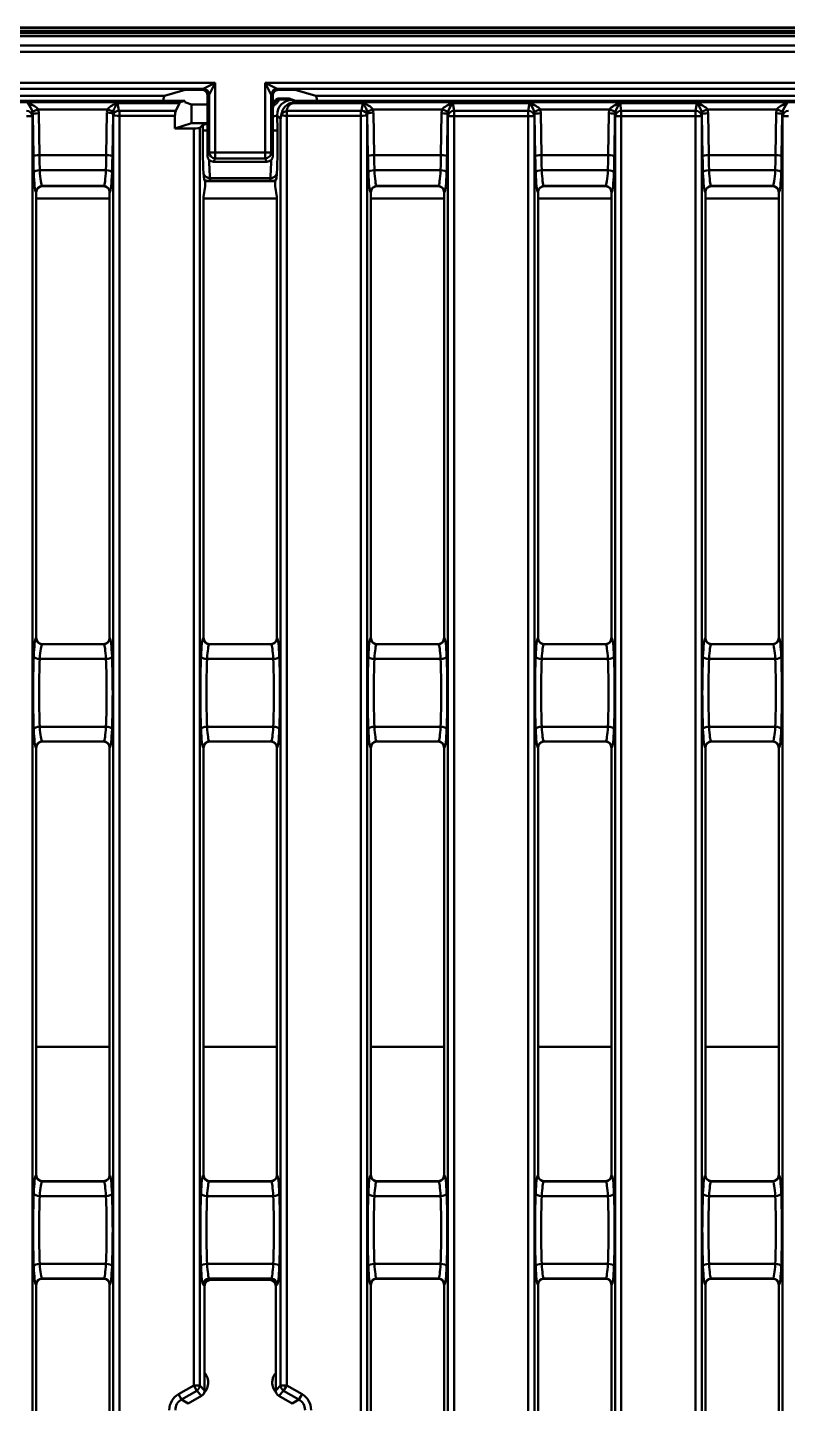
# Model space of a CAD drawing. Header units: millimetres. Extents: x 0 to 1485, y 0 to 1050.
# Drawn here: x 254.8 to 379.2, y 175.4 to 400.8 of the extents above; entities that cross this region are included whole.
import ezdxf

# ---------------------------------------------------------------- set-up
doc = ezdxf.new("R2010")
doc.units = ezdxf.units.MM
doc.header["$LTSCALE"] = 2.5
doc.layers.add('Sichtbare Kanten(DIN)', color=7, linetype='Continuous', lineweight=50)
doc.layers.add('Sichtbare tangentiale Kanten(DIN)', color=7, linetype='Continuous', lineweight=50)

msp = doc.modelspace()

# ---------------------------------------------------------------- linework, layer by layer
at = {"layer": 'Sichtbare Kanten(DIN)'}
for p, q in [((440.614, 400.848), (138.612, 400.848)), ((277.244, 389.637), (280.613, 390.639)), ((280.613, 390.639), (283.261, 390.639)), ((298.613, 390.639), (295.964, 390.639)), ((298.613, 390.639), (301.981, 389.637)), ((280.541, 388.848), (150.78, 388.848)), ((279.054, 387.179), (279.65, 388.463)), ((279.76, 388.594), (280.541, 388.848)), ((280.541, 388.848), (280.541, 388.598)), ((280.541, 388.598), (281.613, 388.248)), ((281.613, 385.198), (281.613, 388.248)), ((281.613, 388.248), (284.263, 388.248)), ((284.263, 389.641), (284.263, 389.642)), ((284.263, 379.848), (284.263, 389.641)), ((294.963, 389.641), (294.963, 389.642)), ((294.963, 379.848), (294.963, 389.641)), ((295.813, 389.198), (297.613, 389.198)), ((297.613, 389.198), (298.685, 388.848)), ((428.445, 388.848), (298.685, 388.848)), ((278.933, 384.323), (278.933, 386.4)), ((278.933, 384.323), (281.613, 385.198)), ((281.997, 384.323), (278.933, 384.323)), ((284.263, 385.198), (281.613, 385.198)), ((283.517, 384.927), (282.993, 384.403)), ((293.974, 378.848), (285.251, 378.848)), ((267.217, 374.848), (257.209, 374.848)), ((283.875, 374.848), (283.613, 373.116)), ((283.875, 375.683), (283.785, 375.773)), ((295.35, 375.683), (283.875, 375.683)), ((283.875, 375.683), (283.875, 374.848)), ((295.441, 375.773), (295.35, 375.683)), ((295.35, 374.848), (295.35, 375.683)), ((295.613, 373.116), (295.35, 374.848)), ((322.017, 374.848), (312.009, 374.848)), ((349.417, 374.848), (339.409, 374.848)), ((376.817, 374.848), (366.809, 374.848)), ((256.213, 373.852), (256.213, 300.845)), ((256.213, 372.848), (268.213, 372.848)), ((268.213, 300.845), (268.213, 373.852)), ((283.613, 373.116), (283.613, 300.845)), ((283.613, 372.848), (295.613, 372.848)), ((295.613, 300.845), (295.613, 373.116)), ((311.013, 373.852), (311.013, 300.845)), ((311.013, 372.848), (323.013, 372.848)), ((323.013, 300.845), (323.013, 373.852)), ((338.413, 373.852), (338.413, 300.845)), ((338.413, 372.848), (350.413, 372.848)), ((350.413, 300.845), (350.413, 373.852)), ((365.813, 373.852), (365.813, 300.845)), ((365.813, 372.848), (377.813, 372.848)), ((377.813, 300.845), (377.813, 373.852)), ((267.217, 299.848), (257.209, 299.848)), ((294.617, 299.848), (284.609, 299.848)), ((322.017, 299.848), (312.009, 299.848)), ((349.417, 299.848), (339.409, 299.848)), ((376.817, 299.848), (366.809, 299.848)), ((256.213, 282.852), (256.213, 212.845)), ((267.217, 283.848), (257.209, 283.848)), ((268.213, 212.845), (268.213, 282.852)), ((283.613, 282.852), (283.613, 212.845)), ((294.617, 283.848), (284.609, 283.848)), ((295.613, 212.845), (295.613, 282.852)), ((311.013, 282.852), (311.013, 212.845)), ((322.017, 283.848), (312.009, 283.848)), ((323.013, 212.845), (323.013, 282.852)), ((338.413, 282.852), (338.413, 212.845)), ((349.417, 283.848), (339.409, 283.848)), ((350.413, 212.845), (350.413, 282.852)), ((365.813, 282.852), (365.813, 212.845)), ((376.817, 283.848), (366.809, 283.848)), ((377.813, 212.845), (377.813, 282.852)), ((268.213, 233.871), (256.213, 233.871)), ((295.613, 233.871), (283.613, 233.871)), ((323.013, 233.871), (311.013, 233.871)), ((350.413, 233.871), (338.413, 233.871)), ((377.813, 233.871), (365.813, 233.871)), ((267.217, 211.848), (257.209, 211.848)), ((294.617, 211.848), (284.609, 211.848)), ((322.017, 211.848), (312.009, 211.848)), ((349.417, 211.848), (339.409, 211.848)), ((376.817, 211.848), (366.809, 211.848)), ((256.213, 194.852), (256.213, 121.845)), ((267.217, 195.848), (257.209, 195.848)), ((268.213, 121.845), (268.213, 194.852)), ((283.788, 194.677), (283.788, 180.456)), ((294.442, 195.673), (284.784, 195.673)), ((295.438, 180.456), (295.438, 194.677)), ((311.013, 194.852), (311.013, 121.845)), ((322.017, 195.848), (312.009, 195.848)), ((323.013, 121.845), (323.013, 194.852)), ((338.413, 194.852), (338.413, 121.845)), ((349.417, 195.848), (339.409, 195.848)), ((350.413, 121.845), (350.413, 194.852)), ((365.813, 194.852), (365.813, 121.845)), ((376.817, 195.848), (366.809, 195.848)), ((377.813, 121.845), (377.813, 194.852)), ((283.788, 180.456), (283.788, 177.546)), ((283.788, 180.456), (283.911, 180.28)), ((295.314, 180.28), (295.438, 180.456)), ((295.438, 177.546), (295.438, 180.456)), ((283.291, 176.683), (281.105, 175.421)), ((298.12, 175.421), (295.935, 176.683))]:
    msp.add_line(p, q, dxfattribs=at)
for centre, major_axis, ratio, start_param, end_param in [((284.389, 389.962), (-1.503, 0.546), 0.2657337, 5.6496807, 5.6520519), ((294.837, 389.962), (-1.503, -0.546), 0.2657337, 3.772726, 3.7750973), ((277.263, 387.64), (0, 2), 0.176327, 0.0523599, 0.9222082), ((279.784, 387.597), (0, 1), 0.2679492, 0.0872665, 0.5235988), ((294.936, 389.185), (0.356, -0.356), 0.9924325, 5.5474941, 6.5640947), ((295.816, 388.696), (0.356, -0.356), 0.9924325, 2.3599926, 3.422502), ((301.963, 387.64), (0, -2), 0.176327, 2.2193844, 3.0892328), ((279.174, 386.4), (0, 0.9), 0.2679492, 0.5235988, 1.5707963), ((281.997, 384.411), (-1, 0), 0.0874887, 1.5707963, 3.0543262), ((284.513, 384.919), (-1, 0), 0.0902183, 4.9649102, 6.1931443), ((285.267, 379.864), (-0.453, -0.913), 0.9811726, 5.1805812, 6.7362425), ((293.959, 379.864), (0.453, -0.913), 0.9811726, 5.8301281, 7.3857894), ((257.217, 373.845), (-0.712, 0.712), 0.9924325, 5.5015852, 7.0647854), ((267.209, 373.845), (0.712, 0.712), 0.9924325, 5.5015852, 7.0647854), ((312.017, 373.845), (-0.712, 0.712), 0.9924325, 5.5015852, 7.0647854), ((322.009, 373.845), (0.712, 0.712), 0.9924325, 5.5015852, 7.0647854), ((339.417, 373.845), (-0.712, 0.712), 0.9924325, 5.5015852, 7.0647854), ((349.409, 373.845), (0.712, 0.712), 0.9924325, 5.5015852, 7.0647854), ((366.817, 373.845), (-0.712, 0.712), 0.9924325, 5.5015852, 7.0647854), ((376.809, 373.845), (0.712, 0.712), 0.9924325, 5.5015852, 7.0647854), ((257.217, 300.852), (-0.712, -0.712), 0.9924325, 5.5015852, 7.0647854), ((267.209, 300.852), (0.712, -0.712), 0.9924325, 5.5015852, 7.0647854), ((284.617, 300.852), (-0.712, -0.712), 0.9924325, 5.5015852, 7.0647854), ((294.609, 300.852), (0.712, -0.712), 0.9924325, 5.5015852, 7.0647854), ((312.017, 300.852), (-0.712, -0.712), 0.9924325, 5.5015852, 7.0647854), ((322.009, 300.852), (0.712, -0.712), 0.9924325, 5.5015852, 7.0647854), ((339.417, 300.852), (-0.712, -0.712), 0.9924325, 5.5015852, 7.0647854), ((349.409, 300.852), (0.712, -0.712), 0.9924325, 5.5015852, 7.0647854), ((366.817, 300.852), (-0.712, -0.712), 0.9924325, 5.5015852, 7.0647854), ((376.809, 300.852), (0.712, -0.712), 0.9924325, 5.5015852, 7.0647854), ((257.217, 282.845), (-0.712, 0.712), 0.9924325, 5.5015852, 7.0647854), ((267.209, 282.845), (0.712, 0.712), 0.9924325, 5.5015852, 7.0647854), ((284.617, 282.845), (-0.712, 0.712), 0.9924325, 5.5015852, 7.0647854), ((294.609, 282.845), (0.712, 0.712), 0.9924325, 5.5015852, 7.0647854), ((312.017, 282.845), (-0.712, 0.712), 0.9924325, 5.5015852, 7.0647854), ((322.009, 282.845), (0.712, 0.712), 0.9924325, 5.5015852, 7.0647854), ((339.417, 282.845), (-0.712, 0.712), 0.9924325, 5.5015852, 7.0647854), ((349.409, 282.845), (0.712, 0.712), 0.9924325, 5.5015852, 7.0647854), ((366.817, 282.845), (-0.712, 0.712), 0.9924325, 5.5015852, 7.0647854), ((376.809, 282.845), (0.712, 0.712), 0.9924325, 5.5015852, 7.0647854), ((257.217, 212.852), (-0.712, -0.712), 0.9924325, 5.5015852, 7.0647854), ((267.209, 212.852), (0.712, -0.712), 0.9924325, 5.5015852, 7.0647854), ((284.617, 212.852), (-0.712, -0.712), 0.9924325, 5.5015852, 7.0647854), ((294.609, 212.852), (0.712, -0.712), 0.9924325, 5.5015852, 7.0647854), ((312.017, 212.852), (-0.712, -0.712), 0.9924325, 5.5015852, 7.0647854), ((322.009, 212.852), (0.712, -0.712), 0.9924325, 5.5015852, 7.0647854), ((339.417, 212.852), (-0.712, -0.712), 0.9924325, 5.5015852, 7.0647854), ((349.409, 212.852), (0.712, -0.712), 0.9924325, 5.5015852, 7.0647854), ((366.817, 212.852), (-0.712, -0.712), 0.9924325, 5.5015852, 7.0647854), ((376.809, 212.852), (0.712, -0.712), 0.9924325, 5.5015852, 7.0647854), ((257.217, 194.845), (-0.712, 0.712), 0.9924325, 5.5015852, 7.0647854), ((267.209, 194.845), (0.712, 0.712), 0.9924325, 5.5015852, 7.0647854), ((284.792, 194.67), (-0.712, 0.712), 0.9924325, 5.5015852, 7.0647854), ((294.434, 194.67), (0.712, 0.712), 0.9924325, 5.5015852, 7.0647854), ((312.017, 194.845), (-0.712, 0.712), 0.9924325, 5.5015852, 7.0647854), ((322.009, 194.845), (0.712, 0.712), 0.9924325, 5.5015852, 7.0647854), ((339.417, 194.845), (-0.712, 0.712), 0.9924325, 5.5015852, 7.0647854), ((349.409, 194.845), (0.712, 0.712), 0.9924325, 5.5015852, 7.0647854), ((366.817, 194.845), (-0.712, 0.712), 0.9924325, 5.5015852, 7.0647854), ((376.809, 194.845), (0.712, 0.712), 0.9924325, 5.5015852, 7.0647854), ((282.784, 177.554), (0.698, -0.728), 0.9921025, 6.0443529, 6.6954629), ((282.784, 177.554), (0.698, -0.728), 0.9921025, 0.4122776, 0.8025747), ((296.442, 177.554), (-0.698, -0.728), 0.9921025, 5.4806106, 5.8709077), ((296.442, 177.554), (-0.698, -0.728), 0.9921025, 5.8709077, 6.5220177)]:
    msp.add_ellipse(centre, major_axis=major_axis, ratio=ratio, start_param=start_param, end_param=end_param, dxfattribs=at)
for points, knots in [([(283.264, 390.639), (283.393, 390.639), (283.522, 390.613), (283.763, 390.515), (283.873, 390.442), (284.059, 390.259), (284.132, 390.151), (284.209, 389.97), (284.229, 389.906), (284.256, 389.775), (284.263, 389.709), (284.263, 389.642)], [0, 0, 0, 0, 0.0389536, 0.0389536, 0.07795759, 0.07795759, 0.1167962, 0.1167962, 0.13677317, 0.13677317, 0.15675968, 0.15675968, 0.15675968, 0.15675968]), ([(294.963, 389.642), (294.963, 389.772), (294.988, 389.9), (295.087, 390.14), (295.159, 390.249), (295.342, 390.434), (295.45, 390.508), (295.632, 390.585), (295.696, 390.605), (295.828, 390.632), (295.895, 390.639), (295.962, 390.639)], [0, 0, 0, 0, 0.03895536, 0.03895536, 0.07785063, 0.07785063, 0.11682759, 0.11682759, 0.13699381, 0.13699381, 0.15717318, 0.15717318, 0.15717318, 0.15717318]), ([(295.938, 389.073), (295.884, 389.074), (295.831, 389.067), (295.725, 389.038), (295.673, 389.015), (295.563, 388.948), (295.512, 388.899), (295.473, 388.846), (295.472, 388.846), (295.472, 388.845)], [0, 0, 0, 0, 0.016560171, 0.016560171, 0.036095802, 0.036095802, 0.064321414, 0.064321414, 0.064608697, 0.064608697, 0.064608697, 0.064608697]), ([(298.121, 389.006), (298.119, 389.006), (298.116, 389.006), (297.755, 389.026), (297.362, 389.045), (296.55, 389.069), (296.242, 389.072), (296.009, 389.072)], [-0.00087833, -0.00087833, -0.00087833, -0.00087833, 0, 0, 0.12720048, 0.12720048, 0.243023, 0.243023, 0.243023, 0.243023]), ([(296.333, 386.465), (296.336, 386.478), (296.34, 386.49), (296.379, 386.601), (296.435, 386.694), (296.582, 386.864), (296.672, 386.937), (296.841, 387.038), (296.913, 387.072), (297.024, 387.115), (297.061, 387.128), (297.144, 387.155), (297.182, 387.167), (297.213, 387.178), (297.214, 387.179), (297.216, 387.18)], [0, 0, 0, 0, 0.00426474, 0.00426474, 0.0390138, 0.0390138, 0.07415604, 0.07415604, 0.09812422, 0.09812422, 0.11045512, 0.11045512, 0.12575123, 0.12575123, 0.12654729, 0.12654729, 0.12654729, 0.12654729]), ([(283.785, 375.773), (283.769, 375.789), (283.754, 375.835), (283.691, 376.113), (283.645, 376.545), (283.606, 376.944), (283.605, 376.947), (283.605, 376.949)], [0, 0, 0, 0, 0.05413547, 0.05413547, 0.2310224, 0.2310224, 0.23215148, 0.23215148, 0.23215148, 0.23215148]), ([(295.62, 376.949), (295.62, 376.947), (295.62, 376.944), (295.585, 376.591), (295.545, 376.212), (295.483, 375.875), (295.462, 375.795), (295.441, 375.773)], [-0.00115649, -0.00115649, -0.00115649, -0.00115649, 0, 0, 0.16006122, 0.16006122, 0.23508353, 0.23508353, 0.23508353, 0.23508353]), ([(283.911, 180.28), (284.101, 180.009), (284.235, 179.704), (284.376, 179.059), (284.382, 178.726), (284.266, 178.083), (284.147, 177.78), (283.918, 177.419), (283.855, 177.333), (283.788, 177.251)], [0, 0, 0, 0, 0.09896527, 0.09896527, 0.19816202, 0.19816202, 0.29484872, 0.29484872, 0.32666867, 0.32666867, 0.32666867, 0.32666867]), ([(295.438, 177.251), (295.416, 177.277), (295.396, 177.303), (295.174, 177.593), (295.028, 177.893), (294.862, 178.524), (294.841, 178.849), (294.91, 179.375), (294.962, 179.577), (295.111, 179.95), (295.203, 180.121), (295.314, 180.28)], [0.08890991, 0.08890991, 0.08890991, 0.08890991, 0.09896527, 0.09896527, 0.19816202, 0.19816202, 0.29484872, 0.29484872, 0.35732495, 0.35732495, 0.41537344, 0.41537344, 0.41537344, 0.41537344])]:
    msp.add_open_spline(points, degree=3, knots=knots, dxfattribs=at)
for points in [[(296.009, 389.072), (295.985, 389.072), (295.962, 389.073), (295.938, 389.073)], [(296.233, 385.913), (296.242, 386.077), (296.272, 386.256), (296.323, 386.433)], [(296.333, 386.465), (296.33, 386.454), (296.326, 386.444), (296.323, 386.433)], [(283.712, 177.165), (283.738, 177.193), (283.763, 177.222), (283.788, 177.251)], [(295.438, 177.251), (295.462, 177.222), (295.487, 177.193), (295.513, 177.165)]]:
    msp.add_open_spline(points, degree=3, dxfattribs=at)
at = {"layer": 'Sichtbare tangentiale Kanten(DIN)'}
for p, q in [((440.529, 400.763), (138.697, 400.763)), ((138.697, 400.264), (440.529, 400.264)), ((440.21, 399.944), (139.016, 399.944)), ((139.016, 399.444), (440.21, 399.444)), ((438.647, 397.882), (140.578, 397.882)), ((140.578, 396.883), (438.647, 396.883)), ((147.661, 391.797), (285.529, 391.797)), ((147.661, 390.799), (283.531, 390.799)), ((283.531, 390.799), (283.264, 390.639)), ((283.537, 390.801), (285.529, 391.797)), ((285.529, 391.797), (284.533, 389.805)), ((285.529, 380.393), (285.529, 391.797)), ((293.696, 391.797), (431.564, 391.797)), ((293.696, 391.797), (295.689, 390.801)), ((294.693, 389.805), (293.696, 391.797)), ((293.696, 391.797), (293.696, 380.393)), ((295.695, 390.799), (431.564, 390.799)), ((295.962, 390.639), (295.695, 390.799)), ((277.244, 389.637), (148.822, 389.637)), ((279.76, 388.594), (151.035, 388.594)), ((279.65, 388.463), (269.543, 388.463)), ((269.729, 387.232), (269.543, 388.463)), ((284.263, 389.642), (284.527, 389.8)), ((284.533, 389.805), (284.533, 380.393)), ((294.693, 380.393), (294.693, 389.805)), ((294.699, 389.8), (294.963, 389.642)), ((294.963, 388.66), (295.04, 388.582)), ((295.04, 388.582), (294.963, 388.582)), ((294.963, 388.171), (295.04, 388.171)), ((295.04, 388.582), (295.04, 388.171)), ((295.376, 388.941), (295.472, 388.845)), ((295.938, 389.073), (295.813, 389.198)), ((298.533, 388.594), (298.121, 389.006)), ((309.683, 388.463), (298.363, 388.463)), ((428.191, 388.594), (298.533, 388.594)), ((430.403, 389.637), (301.981, 389.637)), ((309.683, 388.463), (309.496, 387.232)), ((336.987, 388.463), (324.439, 388.463)), ((324.629, 387.208), (324.439, 388.463)), ((336.987, 388.463), (336.797, 387.208)), ((364.387, 388.463), (351.839, 388.463)), ((352.029, 387.208), (351.839, 388.463)), ((364.387, 388.463), (364.197, 387.208)), ((255.593, 386.342), (254.597, 386.342)), ((255.593, 386.342), (255.636, 386.624)), ((255.593, 109.355), (255.593, 386.342)), ((255.636, 386.624), (255.741, 379.785)), ((267.872, 387.424), (256.529, 387.424)), ((256.737, 379.959), (256.632, 386.798)), ((267.795, 386.898), (267.688, 379.959)), ((268.685, 379.785), (268.792, 386.725)), ((268.792, 386.725), (268.833, 386.452)), ((268.833, 386.452), (268.833, 109.355)), ((279.054, 387.179), (269.829, 387.179)), ((269.829, 386.4), (269.829, 387.179)), ((269.829, 109.355), (269.829, 386.4)), ((269.829, 386.4), (278.933, 386.4)), ((295.722, 384.093), (295.685, 386.46)), ((295.685, 386.46), (296.233, 385.913)), ((296.233, 385.913), (296.233, 178.375)), ((297.229, 386.4), (297.229, 387.179)), ((309.397, 387.179), (297.229, 387.179)), ((297.229, 178.375), (297.229, 386.4)), ((297.229, 386.4), (309.397, 386.4)), ((309.397, 386.4), (309.397, 387.179)), ((309.397, 386.4), (309.397, 109.355)), ((310.393, 386.452), (310.434, 386.725)), ((310.393, 109.355), (310.393, 386.452)), ((310.434, 386.725), (310.541, 379.785)), ((322.696, 387.424), (311.354, 387.424)), ((311.537, 379.959), (311.43, 386.898)), ((322.594, 386.798), (322.488, 379.959)), ((323.485, 379.785), (323.59, 386.624)), ((323.59, 386.624), (323.633, 386.342)), ((323.633, 386.342), (323.633, 109.355)), ((324.629, 386.342), (323.633, 386.342)), ((336.797, 387.208), (324.629, 387.208)), ((324.629, 386.342), (324.629, 387.208)), ((324.629, 109.355), (324.629, 386.342)), ((324.629, 386.342), (336.797, 386.342)), ((336.797, 387.208), (336.797, 386.342)), ((336.797, 386.342), (336.797, 109.355)), ((337.793, 386.342), (336.797, 386.342)), ((337.793, 386.342), (337.836, 386.624)), ((337.793, 109.355), (337.793, 386.342)), ((337.836, 386.624), (337.941, 379.785)), ((350.096, 387.424), (338.729, 387.424)), ((338.937, 379.959), (338.832, 386.798)), ((349.994, 386.798), (349.888, 379.959)), ((350.885, 379.785), (350.99, 386.624)), ((350.99, 386.624), (351.033, 386.342)), ((351.033, 386.342), (351.033, 109.355)), ((352.029, 386.342), (351.033, 386.342)), ((364.197, 387.208), (352.029, 387.208)), ((352.029, 386.342), (352.029, 387.208)), ((352.029, 109.355), (352.029, 386.342)), ((352.029, 386.342), (364.197, 386.342)), ((364.197, 387.208), (364.197, 386.342)), ((364.197, 386.342), (364.197, 109.355)), ((365.193, 386.342), (364.197, 386.342)), ((365.193, 386.342), (365.236, 386.624)), ((365.193, 109.355), (365.193, 386.342)), ((365.236, 386.624), (365.341, 379.785)), ((377.496, 387.424), (366.129, 387.424)), ((366.337, 379.959), (366.232, 386.798)), ((377.394, 386.798), (377.288, 379.959)), ((378.285, 379.785), (378.39, 386.624)), ((378.39, 386.624), (378.433, 386.342)), ((378.433, 386.342), (378.433, 109.355)), ((379.429, 386.342), (378.433, 386.342)), ((281.997, 384.323), (281.997, 178.375)), ((282.993, 178.375), (282.993, 384.403)), ((283.517, 384.927), (283.504, 384.093)), ((267.688, 379.959), (256.737, 379.959)), ((284.533, 380.393), (284.263, 379.848)), ((285.529, 380.393), (284.533, 380.393)), ((285.251, 378.848), (285.529, 379.408)), ((293.696, 380.393), (285.529, 380.393)), ((285.529, 380.393), (285.529, 379.408)), ((285.529, 379.408), (293.696, 379.408)), ((294.693, 380.393), (293.696, 380.393)), ((293.696, 379.408), (293.696, 380.393)), ((293.696, 379.408), (293.974, 378.848)), ((294.963, 379.848), (294.693, 380.393)), ((322.488, 379.959), (311.537, 379.959)), ((349.888, 379.959), (338.937, 379.959)), ((377.288, 379.959), (366.337, 379.959)), ((267.624, 377.461), (256.801, 377.461)), ((322.424, 377.461), (311.601, 377.461)), ((349.824, 377.461), (339.001, 377.461)), ((377.224, 377.461), (366.401, 377.461)), ((257.173, 374.885), (267.253, 374.885)), ((257.209, 374.848), (257.173, 374.885)), ((267.253, 374.885), (267.217, 374.848)), ((284.681, 376.141), (284.681, 375.749)), ((294.545, 376.141), (284.681, 376.141)), ((284.681, 375.749), (294.545, 375.749)), ((294.545, 376.141), (294.545, 375.749)), ((311.973, 374.885), (322.053, 374.885)), ((312.009, 374.848), (311.973, 374.885)), ((322.053, 374.885), (322.017, 374.848)), ((339.373, 374.885), (349.453, 374.885)), ((339.409, 374.848), (339.373, 374.885)), ((349.453, 374.885), (349.417, 374.848)), ((366.773, 374.885), (376.853, 374.885)), ((366.809, 374.848), (366.773, 374.885)), ((376.853, 374.885), (376.817, 374.848)), ((256.176, 373.889), (256.213, 373.852)), ((268.213, 373.852), (268.249, 373.889)), ((310.976, 373.889), (311.013, 373.852)), ((323.013, 373.852), (323.049, 373.889)), ((338.376, 373.889), (338.413, 373.852)), ((350.413, 373.852), (350.449, 373.889)), ((365.776, 373.889), (365.813, 373.852)), ((377.813, 373.852), (377.849, 373.889)), ((256.213, 300.845), (256.167, 300.798)), ((257.163, 299.802), (257.209, 299.848)), ((267.217, 299.848), (267.263, 299.802)), ((268.259, 300.798), (268.213, 300.845)), ((283.613, 300.845), (283.567, 300.798)), ((284.563, 299.802), (284.609, 299.848)), ((294.617, 299.848), (294.663, 299.802)), ((295.659, 300.798), (295.613, 300.845)), ((311.013, 300.845), (310.967, 300.798)), ((311.963, 299.802), (312.009, 299.848)), ((322.017, 299.848), (322.063, 299.802)), ((323.059, 300.798), (323.013, 300.845)), ((338.413, 300.845), (338.367, 300.798)), ((339.363, 299.802), (339.409, 299.848)), ((349.417, 299.848), (349.463, 299.802)), ((350.459, 300.798), (350.413, 300.845)), ((365.813, 300.845), (365.767, 300.798)), ((366.763, 299.802), (366.809, 299.848)), ((376.817, 299.848), (376.863, 299.802)), ((377.859, 300.798), (377.813, 300.845)), ((267.263, 299.802), (257.163, 299.802)), ((294.663, 299.802), (284.563, 299.802)), ((322.063, 299.802), (311.963, 299.802)), ((349.463, 299.802), (339.363, 299.802)), ((376.863, 299.802), (366.763, 299.802)), ((256.799, 297.405), (267.626, 297.405)), ((284.199, 297.405), (295.026, 297.405)), ((311.599, 297.405), (322.426, 297.405)), ((338.999, 297.405), (349.826, 297.405)), ((366.399, 297.405), (377.226, 297.405)), ((267.626, 286.292), (256.799, 286.292)), ((295.026, 286.292), (284.199, 286.292)), ((322.426, 286.292), (311.599, 286.292)), ((349.826, 286.292), (338.999, 286.292)), ((377.226, 286.292), (366.399, 286.292)), ((256.167, 282.898), (256.213, 282.852)), ((257.163, 283.894), (267.263, 283.894)), ((257.209, 283.848), (257.163, 283.894)), ((267.263, 283.894), (267.217, 283.848)), ((268.213, 282.852), (268.259, 282.898)), ((283.567, 282.898), (283.613, 282.852)), ((284.563, 283.894), (294.663, 283.894)), ((284.609, 283.848), (284.563, 283.894)), ((294.663, 283.894), (294.617, 283.848)), ((295.613, 282.852), (295.659, 282.898)), ((310.967, 282.898), (311.013, 282.852)), ((311.963, 283.894), (322.063, 283.894)), ((312.009, 283.848), (311.963, 283.894)), ((322.063, 283.894), (322.017, 283.848)), ((323.013, 282.852), (323.059, 282.898)), ((338.367, 282.898), (338.413, 282.852)), ((339.363, 283.894), (349.463, 283.894)), ((339.409, 283.848), (339.363, 283.894)), ((349.463, 283.894), (349.417, 283.848)), ((350.413, 282.852), (350.459, 282.898)), ((365.767, 282.898), (365.813, 282.852)), ((366.763, 283.894), (376.863, 283.894)), ((366.809, 283.848), (366.763, 283.894)), ((376.863, 283.894), (376.817, 283.848)), ((377.813, 282.852), (377.859, 282.898)), ((256.213, 212.845), (256.167, 212.798)), ((268.259, 212.798), (268.213, 212.845)), ((283.613, 212.845), (283.567, 212.798)), ((295.659, 212.798), (295.613, 212.845)), ((311.013, 212.845), (310.967, 212.798)), ((323.059, 212.798), (323.013, 212.845)), ((338.413, 212.845), (338.367, 212.798)), ((350.459, 212.798), (350.413, 212.845)), ((365.813, 212.845), (365.767, 212.798)), ((377.859, 212.798), (377.813, 212.845)), ((257.163, 211.802), (257.209, 211.848)), ((267.263, 211.802), (257.163, 211.802)), ((267.217, 211.848), (267.263, 211.802)), ((284.563, 211.802), (284.609, 211.848)), ((294.663, 211.802), (284.563, 211.802)), ((294.617, 211.848), (294.663, 211.802)), ((311.963, 211.802), (312.009, 211.848)), ((322.063, 211.802), (311.963, 211.802)), ((322.017, 211.848), (322.063, 211.802)), ((339.363, 211.802), (339.409, 211.848)), ((349.463, 211.802), (339.363, 211.802)), ((349.417, 211.848), (349.463, 211.802)), ((366.763, 211.802), (366.809, 211.848)), ((376.863, 211.802), (366.763, 211.802)), ((376.817, 211.848), (376.863, 211.802)), ((256.799, 209.405), (267.626, 209.405)), ((284.199, 209.405), (295.026, 209.405)), ((311.599, 209.405), (322.426, 209.405)), ((338.999, 209.405), (349.826, 209.405)), ((366.399, 209.405), (377.226, 209.405)), ((267.626, 198.292), (256.799, 198.292)), ((295.026, 198.292), (284.199, 198.292)), ((322.426, 198.292), (311.599, 198.292)), ((349.826, 198.292), (338.999, 198.292)), ((377.226, 198.292), (366.399, 198.292)), ((256.167, 194.898), (256.213, 194.852)), ((257.163, 195.894), (267.263, 195.894)), ((257.209, 195.848), (257.163, 195.894)), ((267.263, 195.894), (267.217, 195.848)), ((268.213, 194.852), (268.259, 194.898)), ((283.567, 194.898), (283.788, 194.677)), ((284.563, 195.894), (294.663, 195.894)), ((284.784, 195.673), (284.563, 195.894)), ((294.663, 195.894), (294.442, 195.673)), ((295.438, 194.677), (295.659, 194.898)), ((310.967, 194.898), (311.013, 194.852)), ((311.963, 195.894), (322.063, 195.894)), ((312.009, 195.848), (311.963, 195.894)), ((322.063, 195.894), (322.017, 195.848)), ((323.013, 194.852), (323.059, 194.898)), ((338.367, 194.898), (338.413, 194.852)), ((339.363, 195.894), (349.463, 195.894)), ((339.409, 195.848), (339.363, 195.894)), ((349.463, 195.894), (349.417, 195.848)), ((350.413, 194.852), (350.459, 194.898)), ((365.767, 194.898), (365.813, 194.852)), ((366.763, 195.894), (376.863, 195.894)), ((366.809, 195.848), (366.763, 195.894)), ((376.863, 195.894), (376.817, 195.848)), ((377.813, 194.852), (377.859, 194.898)), ((281.997, 178.375), (279.489, 176.928)), ((281.997, 178.375), (282.993, 178.375)), ((281.997, 178.375), (282.493, 177.516)), ((283.788, 177.546), (282.993, 178.375)), ((296.233, 178.375), (295.438, 177.546)), ((296.233, 178.375), (297.229, 178.375)), ((296.733, 177.516), (297.229, 178.375)), ((299.737, 176.928), (297.229, 178.375)), ((279.489, 176.928), (279.985, 176.068)), ((279.985, 176.068), (282.493, 177.516)), ((279.985, 176.068), (281.105, 175.421)), ((282.493, 177.516), (283.291, 176.683)), ((295.935, 176.683), (296.733, 177.516)), ((296.733, 177.516), (299.24, 176.068)), ((298.12, 175.421), (299.24, 176.068)), ((299.737, 176.928), (299.24, 176.068))]:
    msp.add_line(p, q, dxfattribs=at)
for centre, major_axis, ratio, start_param, end_param in [((283.521, 391.797), (0, -1), 0.1749773, 0.0523599, 0.0872665), ((283.531, 389.8), (-0.514, 0.858), 0.9948398, 4.1749656, 5.7412005), ((283.537, 389.805), (-0.707, 0.707), 0.9924325, 3.9307889, 5.493989), ((295.689, 389.805), (-0.707, -0.707), 0.9924325, 3.9307889, 5.493989), ((295.695, 389.8), (-0.514, -0.858), 0.9948398, 3.6835774, 5.2498124), ((295.704, 391.797), (0, 1), 0.1749773, 3.0543262, 3.0892328), ((254.787, 387.597), (1.835, -0.619), 0.4281472, 0.4923881, 1.7141186), ((254.787, 387.597), (0.737, -1.269), 0.3444634, 0.8844777, 2.1062081), ((284.518, 391.797), (0, 2), 0.0874887, 3.1939525, 3.2288591), ((294.708, 391.797), (0, -2), 0.0874887, 6.1959188, 6.2308254), ((298.203, 386.26), (-1.704, 3.16), 0.9725371, 0.5182771, 0.6671058), ((295.017, 389.104), (0.268, -0.456), 0.9407063, 5.7705456, 5.9309611), ((295.017, 389.191), (0.487, -0.903), 0.9725371, 5.8003393, 5.9607548), ((295.2, 388.097), (-0.081, 0.493), 0.0286884, 4.884571, 6.1831247), ((298.203, 386.433), (-1.281, 2.259), 0.9595842, 5.781803, 7.3450032), ((298.834, 385.802), (-1.18, 2.6), 0.8565777, 6.0229886, 7.2430113), ((298.834, 386.581), (-0.846, 1.771), 0.7888974, 6.0310189, 7.1720316), ((298.363, 387.684), (-0.117, 0.892), 0.219116, 5.7451461, 6.1846428), ((324.439, 387.597), (-1.835, -0.619), 0.4281472, 4.5690668, 5.7907972), ((324.439, 387.597), (0.737, 1.269), 0.3444634, 1.0353845, 2.257115), ((336.987, 387.597), (1.835, -0.619), 0.4281472, 0.4923881, 1.7141186), ((336.987, 387.597), (0.737, -1.269), 0.3444634, 0.8844777, 2.1062081), ((351.839, 387.597), (-1.835, -0.619), 0.4281472, 4.5690668, 5.7907972), ((351.839, 387.597), (0.737, 1.269), 0.3444634, 1.0353845, 2.257115), ((364.387, 387.597), (1.835, -0.619), 0.4281472, 0.4923881, 1.7141186), ((364.387, 387.597), (0.737, -1.269), 0.3444634, 0.8844777, 2.1062081), ((379.239, 387.597), (-1.835, -0.619), 0.4281472, 4.5690668, 5.7907972), ((379.239, 387.597), (0.737, 1.269), 0.3444634, 1.0353845, 2.257115), ((254.597, 386.342), (0.989, -0.15), 0.8635503, 0.1737103, 1.7009149), ((256.529, 387.25), (-0.952, -0.306), 0.1655261, 4.6591436, 6.0452), ((254.626, 386.533), (0.249, 1.214), 0.8062613, 4.9507968, 5.256271), ((256.632, 386.624), (-1, -0.015), 0.1736281, 4.7097105, 6.1945694), ((254.626, 386.707), (0.583, 2.021), 0.9497131, 5.0234431, 5.3289173), ((269.701, 386.812), (-0.554, 1.92), 0.9497131, 0.9908853, 1.2597422), ((267.795, 386.725), (1, -0.015), 0.1736281, 0.0886159, 1.5734748), ((267.872, 387.25), (0.962, -0.272), 0.1672817, 0.220833, 1.6180685), ((269.701, 386.638), (-0.226, 1.111), 0.7929075, 1.0649386, 1.3337955), ((269.729, 386.452), (-0.89, -0.135), 0.8635503, 4.5822704, 6.1094751), ((269.829, 386.457), (1, 0), 0.057735, 3.2288591, 4.712389), ((269.829, 387.237), (-0.1, 0), 0.5773503, 0.0872665, 1.5707963), ((294.689, 386.46), (1, 0.015), 0.1736281, 4.9869606, 6.1945694), ((297.229, 386.457), (1, 0), 0.057735, 3.5793792, 4.712389), ((297.229, 387.237), (-0.1, 0), 0.5773503, 1.4381826, 1.5707963), ((309.397, 387.237), (-0.1, 0), 0.5773503, 1.5707963, 3.0543262), ((309.397, 386.457), (1, 0), 0.057735, 4.712389, 6.1959188), ((309.496, 386.452), (0.89, -0.135), 0.8635503, 0.1737103, 1.7009149), ((311.354, 387.25), (-0.962, -0.272), 0.1672817, 4.6651168, 6.0623523), ((309.524, 386.638), (0.226, 1.111), 0.7929075, 4.9493898, 5.2182467), ((311.43, 386.725), (-1, -0.015), 0.1736281, 4.7097105, 6.1945694), ((309.524, 386.812), (0.554, 1.92), 0.9497131, 5.0234431, 5.2923), ((324.6, 386.707), (-0.583, 2.021), 0.9497131, 0.9542681, 1.2597422), ((322.594, 386.624), (1, -0.015), 0.1736281, 0.0886159, 1.5734748), ((322.696, 387.25), (0.952, -0.306), 0.1655261, 0.2379853, 1.6240417), ((324.6, 386.533), (-0.249, 1.214), 0.8062613, 1.0269143, 1.3323885), ((324.629, 386.342), (-0.989, -0.15), 0.8635503, 4.5822704, 6.1094751), ((336.797, 386.342), (0.989, -0.15), 0.8635503, 0.1737103, 1.7009149), ((338.729, 387.25), (-0.952, -0.306), 0.1655261, 4.6591436, 6.0452), ((336.826, 386.533), (0.249, 1.214), 0.8062613, 4.9507968, 5.256271), ((338.832, 386.624), (-1, -0.015), 0.1736281, 4.7097105, 6.1945694), ((336.826, 386.707), (0.583, 2.021), 0.9497131, 5.0234431, 5.3289173), ((352, 386.707), (-0.583, 2.021), 0.9497131, 0.9542681, 1.2597422), ((349.994, 386.624), (1, -0.015), 0.1736281, 0.0886159, 1.5734748), ((350.096, 387.25), (0.952, -0.306), 0.1655261, 0.2379853, 1.6240417), ((352, 386.533), (-0.249, 1.214), 0.8062613, 1.0269143, 1.3323885), ((352.029, 386.342), (-0.989, -0.15), 0.8635503, 4.5822704, 6.1094751), ((364.197, 386.342), (0.989, -0.15), 0.8635503, 0.1737103, 1.7009149), ((366.129, 387.25), (-0.952, -0.306), 0.1655261, 4.6591436, 6.0452), ((364.226, 386.533), (0.249, 1.214), 0.8062613, 4.9507968, 5.256271), ((366.232, 386.624), (-1, -0.015), 0.1736281, 4.7097105, 6.1945694), ((364.226, 386.707), (0.583, 2.021), 0.9497131, 5.0234431, 5.3289173), ((379.4, 386.707), (-0.583, 2.021), 0.9497131, 0.9542681, 1.2597422), ((377.394, 386.624), (1, -0.015), 0.1736281, 0.0886159, 1.5734748), ((377.496, 387.25), (0.952, -0.306), 0.1655261, 0.2379853, 1.6240417), ((379.4, 386.533), (-0.249, 1.214), 0.8062613, 1.0269143, 1.3323885), ((379.429, 386.342), (-0.989, -0.15), 0.8635503, 4.5822704, 6.1094751), ((284.452, 382.183), (0, -11), 0.0874887, 4.5378561, 5.2082457), ((284.5, 384.093), (-1, 0.015), 0.1736281, 0.0886159, 1.334003), ((294.726, 384.093), (1, 0.015), 0.1736281, 4.9491823, 6.1945694), ((294.774, 382.183), (0, 11), 0.0874887, 4.2165323, 4.8869219), ((256.737, 379.785), (-1, -0.015), 0.1736281, 4.7097105, 6.1945694), ((257.033, 382.39), (0, -15), 0.0874887, 4.8869219, 5.0721435), ((258.03, 382.39), (0, 14), 0.0937379, 1.7453293, 1.9305509), ((266.396, 382.39), (0, -14), 0.0937379, 1.2110418, 1.3962634), ((267.688, 379.785), (1, -0.015), 0.1736281, 0.0886159, 1.5734748), ((267.392, 382.39), (0, 15), 0.0874887, 4.3526344, 4.5378561), ((285.448, 382.183), (0, 10), 0.0962375, 1.8776483, 2.2195029), ((285.529, 380.393), (-0.896, 0.444), 0.9811726, 0.4681922, 2.0238535), ((293.696, 380.393), (-0.896, -0.444), 0.9811726, 1.1177391, 2.6734004), ((293.778, 382.183), (0, -10), 0.0962375, 0.9220898, 1.2639443), ((311.537, 379.785), (-1, -0.015), 0.1736281, 4.7097105, 6.1945694), ((311.833, 382.39), (0, -15), 0.0874887, 4.8869219, 5.0721435), ((312.83, 382.39), (0, 14), 0.0937379, 1.7453293, 1.9305509), ((321.196, 382.39), (0, -14), 0.0937379, 1.2110418, 1.3962634), ((322.488, 379.785), (1, -0.015), 0.1736281, 0.0886159, 1.5734748), ((322.192, 382.39), (0, 15), 0.0874887, 4.3526344, 4.5378561), ((338.937, 379.785), (-1, -0.015), 0.1736281, 4.7097105, 6.1945694), ((339.233, 382.39), (0, -15), 0.0874887, 4.8869219, 5.0721435), ((340.23, 382.39), (0, 14), 0.0937379, 1.7453293, 1.9305509), ((348.596, 382.39), (0, -14), 0.0937379, 1.2110418, 1.3962634), ((349.888, 379.785), (1, -0.015), 0.1736281, 0.0886159, 1.5734748), ((349.592, 382.39), (0, 15), 0.0874887, 4.3526344, 4.5378561), ((366.337, 379.785), (-1, -0.015), 0.1736281, 4.7097105, 6.1945694), ((366.633, 382.39), (0, -15), 0.0874887, 4.8869219, 5.0721435), ((367.63, 382.39), (0, 14), 0.0937379, 1.7453293, 1.9305509), ((375.996, 382.39), (0, -14), 0.0937379, 1.2110418, 1.3962634), ((377.288, 379.785), (1, -0.015), 0.1736281, 0.0886159, 1.5734748), ((376.992, 382.39), (0, 15), 0.0874887, 4.3526344, 4.5378561), ((256.801, 377.109), (-0.999, -0.033), 0.3518777, 4.7008104, 6.1899397), ((256.215, 378.869), (0, -5), 0.0874887, 5.0721435, 6.1959188), ((257.211, 378.869), (0, 4), 0.1093608, 1.9305509, 3.0543262), ((267.215, 378.869), (0, -4), 0.1093608, 0.0872665, 1.2110418), ((267.624, 377.109), (0.999, -0.033), 0.3518777, 0.0932456, 1.5823749), ((268.211, 378.869), (0, 5), 0.0874887, 3.2288591, 4.3526344), ((311.601, 377.109), (-0.999, -0.033), 0.3518777, 4.7008104, 6.1899397), ((311.015, 378.869), (0, -5), 0.0874887, 5.0721435, 6.1959188), ((312.011, 378.869), (0, 4), 0.1093608, 1.9305509, 3.0543262), ((322.015, 378.869), (0, -4), 0.1093608, 0.0872665, 1.2110418), ((322.424, 377.109), (0.999, -0.033), 0.3518777, 0.0932456, 1.5823749), ((323.011, 378.869), (0, 5), 0.0874887, 3.2288591, 4.3526344), ((339.001, 377.109), (-0.999, -0.033), 0.3518777, 4.7008104, 6.1899397), ((338.415, 378.869), (0, -5), 0.0874887, 5.0721435, 6.1959188), ((339.411, 378.869), (0, 4), 0.1093608, 1.9305509, 3.0543262), ((349.415, 378.869), (0, -4), 0.1093608, 0.0872665, 1.2110418), ((349.824, 377.109), (0.999, -0.033), 0.3518777, 0.0932456, 1.5823749), ((350.411, 378.869), (0, 5), 0.0874887, 3.2288591, 4.3526344), ((366.401, 377.109), (-0.999, -0.033), 0.3518777, 4.7008104, 6.1899397), ((365.815, 378.869), (0, -5), 0.0874887, 5.0721435, 6.1959188), ((366.811, 378.869), (0, 4), 0.1093608, 1.9305509, 3.0543262), ((376.815, 378.869), (0, -4), 0.1093608, 0.0872665, 1.2110418), ((377.224, 377.109), (0.999, -0.033), 0.3518777, 0.0932456, 1.5823749), ((377.811, 378.869), (0, 5), 0.0874887, 3.2288591, 4.3526344), ((257.173, 373.889), (0.707, 0.707), 0.9924325, 0.7891963, 2.3523964), ((267.253, 373.889), (-0.707, 0.707), 0.9924325, 3.9307889, 5.493989), ((311.973, 373.889), (0.707, 0.707), 0.9924325, 0.7891963, 2.3523964), ((322.053, 373.889), (-0.707, 0.707), 0.9924325, 3.9307889, 5.493989), ((339.373, 373.889), (0.707, 0.707), 0.9924325, 0.7891963, 2.3523964), ((349.453, 373.889), (-0.707, 0.707), 0.9924325, 3.9307889, 5.493989), ((366.773, 373.889), (0.707, 0.707), 0.9924325, 0.7891963, 2.3523964), ((376.853, 373.889), (-0.707, 0.707), 0.9924325, 3.9307889, 5.493989), ((256.205, 295.817), (0, -5), 0.0874887, 3.2288591, 4.3042414), ((257.163, 300.798), (0.707, -0.707), 0.9924325, 3.9307889, 5.493989), ((267.263, 300.798), (-0.707, -0.707), 0.9924325, 0.7891963, 2.3523964), ((268.221, 295.817), (0, 5), 0.0874887, 5.1205365, 6.1959188), ((283.605, 295.817), (0, -5), 0.0874887, 3.2288591, 4.3042414), ((284.563, 300.798), (0.707, -0.707), 0.9924325, 3.9307889, 5.493989), ((294.663, 300.798), (-0.707, -0.707), 0.9924325, 0.7891963, 2.3523964), ((295.621, 295.817), (0, 5), 0.0874887, 5.1205365, 6.1959188), ((311.005, 295.817), (0, -5), 0.0874887, 3.2288591, 4.3042414), ((311.963, 300.798), (0.707, -0.707), 0.9924325, 3.9307889, 5.493989), ((322.063, 300.798), (-0.707, -0.707), 0.9924325, 0.7891963, 2.3523964), ((323.021, 295.817), (0, 5), 0.0874887, 5.1205365, 6.1959188), ((338.405, 295.817), (0, -5), 0.0874887, 3.2288591, 4.3042414), ((339.363, 300.798), (0.707, -0.707), 0.9924325, 3.9307889, 5.493989), ((349.463, 300.798), (-0.707, -0.707), 0.9924325, 0.7891963, 2.3523964), ((350.421, 295.817), (0, 5), 0.0874887, 5.1205365, 6.1959188), ((365.805, 295.817), (0, -5), 0.0874887, 3.2288591, 4.3042414), ((366.763, 300.798), (0.707, -0.707), 0.9924325, 3.9307889, 5.493989), ((376.863, 300.798), (-0.707, -0.707), 0.9924325, 0.7891963, 2.3523964), ((377.821, 295.817), (0, 5), 0.0874887, 5.1205365, 6.1959188), ((257.008, 291.848), (0, -15), 0.0874887, 4.3042414, 5.1205365), ((256.799, 297.802), (-0.999, 0.038), 0.3966706, 0.0950882, 1.5858024), ((257.201, 295.817), (0, 4), 0.1093608, 0.0872665, 1.1626488), ((267.225, 295.817), (0, -4), 0.1093608, 1.9789439, 3.0543262), ((267.626, 297.802), (0.999, 0.038), 0.3966706, 4.697383, 6.1880971), ((267.418, 291.848), (0, 15), 0.0874887, 4.3042414, 5.1205365), ((284.408, 291.848), (0, -15), 0.0874887, 4.3042414, 5.1205365), ((284.199, 297.802), (-0.999, 0.038), 0.3966706, 0.0950882, 1.5858024), ((284.601, 295.817), (0, 4), 0.1093608, 0.0872665, 1.1626488), ((294.625, 295.817), (0, -4), 0.1093608, 1.9789439, 3.0543262), ((295.026, 297.802), (0.999, 0.038), 0.3966706, 4.697383, 6.1880971), ((294.818, 291.848), (0, 15), 0.0874887, 4.3042414, 5.1205365), ((311.808, 291.848), (0, -15), 0.0874887, 4.3042414, 5.1205365), ((311.599, 297.802), (-0.999, 0.038), 0.3966706, 0.0950882, 1.5858024), ((312.001, 295.817), (0, 4), 0.1093608, 0.0872665, 1.1626488), ((322.025, 295.817), (0, -4), 0.1093608, 1.9789439, 3.0543262), ((322.426, 297.802), (0.999, 0.038), 0.3966706, 4.697383, 6.1880971), ((322.218, 291.848), (0, 15), 0.0874887, 4.3042414, 5.1205365), ((339.208, 291.848), (0, -15), 0.0874887, 4.3042414, 5.1205365), ((338.999, 297.802), (-0.999, 0.038), 0.3966706, 0.0950882, 1.5858024), ((339.401, 295.817), (0, 4), 0.1093608, 0.0872665, 1.1626488), ((349.425, 295.817), (0, -4), 0.1093608, 1.9789439, 3.0543262), ((349.826, 297.802), (0.999, 0.038), 0.3966706, 4.697383, 6.1880971), ((349.618, 291.848), (0, 15), 0.0874887, 4.3042414, 5.1205365), ((366.608, 291.848), (0, -15), 0.0874887, 4.3042414, 5.1205365), ((366.399, 297.802), (-0.999, 0.038), 0.3966706, 0.0950882, 1.5858024), ((366.801, 295.817), (0, 4), 0.1093608, 0.0872665, 1.1626488), ((376.825, 295.817), (0, -4), 0.1093608, 1.9789439, 3.0543262), ((377.226, 297.802), (0.999, 0.038), 0.3966706, 4.697383, 6.1880971), ((377.018, 291.848), (0, 15), 0.0874887, 4.3042414, 5.1205365), ((258.004, 291.848), (0, 14), 0.0937379, 1.1626488, 1.9789439), ((266.422, 291.848), (0, -14), 0.0937379, 1.1626488, 1.9789439), ((285.404, 291.848), (0, 14), 0.0937379, 1.1626488, 1.9789439), ((293.822, 291.848), (0, -14), 0.0937379, 1.1626488, 1.9789439), ((312.804, 291.848), (0, 14), 0.0937379, 1.1626488, 1.9789439), ((321.222, 291.848), (0, -14), 0.0937379, 1.1626488, 1.9789439), ((340.204, 291.848), (0, 14), 0.0937379, 1.1626488, 1.9789439), ((348.622, 291.848), (0, -14), 0.0937379, 1.1626488, 1.9789439), ((367.604, 291.848), (0, 14), 0.0937379, 1.1626488, 1.9789439), ((376.022, 291.848), (0, -14), 0.0937379, 1.1626488, 1.9789439), ((256.799, 285.895), (-0.999, -0.038), 0.3966706, 4.697383, 6.1880971), ((256.205, 287.879), (0, -5), 0.0874887, 5.1205365, 6.1959188), ((257.201, 287.879), (0, 4), 0.1093608, 1.9789439, 3.0543262), ((267.225, 287.879), (0, -4), 0.1093608, 0.0872665, 1.1626488), ((267.626, 285.895), (0.999, -0.038), 0.3966706, 0.0950882, 1.5858024), ((268.221, 287.879), (0, 5), 0.0874887, 3.2288591, 4.3042414), ((284.199, 285.895), (-0.999, -0.038), 0.3966706, 4.697383, 6.1880971), ((283.605, 287.879), (0, -5), 0.0874887, 5.1205365, 6.1959188), ((284.601, 287.879), (0, 4), 0.1093608, 1.9789439, 3.0543262), ((294.625, 287.879), (0, -4), 0.1093608, 0.0872665, 1.1626488), ((295.026, 285.895), (0.999, -0.038), 0.3966706, 0.0950882, 1.5858024), ((295.621, 287.879), (0, 5), 0.0874887, 3.2288591, 4.3042414), ((311.599, 285.895), (-0.999, -0.038), 0.3966706, 4.697383, 6.1880971), ((311.005, 287.879), (0, -5), 0.0874887, 5.1205365, 6.1959188), ((312.001, 287.879), (0, 4), 0.1093608, 1.9789439, 3.0543262), ((322.025, 287.879), (0, -4), 0.1093608, 0.0872665, 1.1626488), ((322.426, 285.895), (0.999, -0.038), 0.3966706, 0.0950882, 1.5858024), ((323.021, 287.879), (0, 5), 0.0874887, 3.2288591, 4.3042414), ((338.999, 285.895), (-0.999, -0.038), 0.3966706, 4.697383, 6.1880971), ((338.405, 287.879), (0, -5), 0.0874887, 5.1205365, 6.1959188), ((339.401, 287.879), (0, 4), 0.1093608, 1.9789439, 3.0543262), ((349.425, 287.879), (0, -4), 0.1093608, 0.0872665, 1.1626488), ((349.826, 285.895), (0.999, -0.038), 0.3966706, 0.0950882, 1.5858024), ((350.421, 287.879), (0, 5), 0.0874887, 3.2288591, 4.3042414), ((366.399, 285.895), (-0.999, -0.038), 0.3966706, 4.697383, 6.1880971), ((365.805, 287.879), (0, -5), 0.0874887, 5.1205365, 6.1959188), ((366.801, 287.879), (0, 4), 0.1093608, 1.9789439, 3.0543262), ((376.825, 287.879), (0, -4), 0.1093608, 0.0872665, 1.1626488), ((377.226, 285.895), (0.999, -0.038), 0.3966706, 0.0950882, 1.5858024), ((377.821, 287.879), (0, 5), 0.0874887, 3.2288591, 4.3042414), ((257.163, 282.898), (0.707, 0.707), 0.9924325, 0.7891963, 2.3523964), ((267.263, 282.898), (-0.707, 0.707), 0.9924325, 3.9307889, 5.493989), ((284.563, 282.898), (0.707, 0.707), 0.9924325, 0.7891963, 2.3523964), ((294.663, 282.898), (-0.707, 0.707), 0.9924325, 3.9307889, 5.493989), ((311.963, 282.898), (0.707, 0.707), 0.9924325, 0.7891963, 2.3523964), ((322.063, 282.898), (-0.707, 0.707), 0.9924325, 3.9307889, 5.493989), ((339.363, 282.898), (0.707, 0.707), 0.9924325, 0.7891963, 2.3523964), ((349.463, 282.898), (-0.707, 0.707), 0.9924325, 3.9307889, 5.493989), ((366.763, 282.898), (0.707, 0.707), 0.9924325, 0.7891963, 2.3523964), ((376.863, 282.898), (-0.707, 0.707), 0.9924325, 3.9307889, 5.493989), ((256.205, 207.817), (0, -5), 0.0874887, 3.2288591, 4.3042414), ((257.163, 212.798), (0.707, -0.707), 0.9924325, 3.9307889, 5.493989), ((267.263, 212.798), (-0.707, -0.707), 0.9924325, 0.7891963, 2.3523964), ((268.221, 207.817), (0, 5), 0.0874887, 5.1205365, 6.1959188), ((283.605, 207.817), (0, -5), 0.0874887, 3.2288591, 4.3042414), ((284.563, 212.798), (0.707, -0.707), 0.9924325, 3.9307889, 5.493989), ((294.663, 212.798), (-0.707, -0.707), 0.9924325, 0.7891963, 2.3523964), ((295.621, 207.817), (0, 5), 0.0874887, 5.1205365, 6.1959188), ((311.005, 207.817), (0, -5), 0.0874887, 3.2288591, 4.3042414), ((311.963, 212.798), (0.707, -0.707), 0.9924325, 3.9307889, 5.493989), ((322.063, 212.798), (-0.707, -0.707), 0.9924325, 0.7891963, 2.3523964), ((323.021, 207.817), (0, 5), 0.0874887, 5.1205365, 6.1959188), ((338.405, 207.817), (0, -5), 0.0874887, 3.2288591, 4.3042414), ((339.363, 212.798), (0.707, -0.707), 0.9924325, 3.9307889, 5.493989), ((349.463, 212.798), (-0.707, -0.707), 0.9924325, 0.7891963, 2.3523964), ((350.421, 207.817), (0, 5), 0.0874887, 5.1205365, 6.1959188), ((365.805, 207.817), (0, -5), 0.0874887, 3.2288591, 4.3042414), ((366.763, 212.798), (0.707, -0.707), 0.9924325, 3.9307889, 5.493989), ((376.863, 212.798), (-0.707, -0.707), 0.9924325, 0.7891963, 2.3523964), ((377.821, 207.817), (0, 5), 0.0874887, 5.1205365, 6.1959188), ((257.008, 203.848), (0, -15), 0.0874887, 4.3042414, 5.1205365), ((256.799, 209.802), (-0.999, 0.038), 0.3966706, 0.0950882, 1.5858024), ((257.201, 207.817), (0, 4), 0.1093608, 0.0872665, 1.1626488), ((267.225, 207.817), (0, -4), 0.1093608, 1.9789439, 3.0543262), ((267.626, 209.802), (0.999, 0.038), 0.3966706, 4.697383, 6.1880971), ((267.418, 203.848), (0, 15), 0.0874887, 4.3042414, 5.1205365), ((284.408, 203.848), (0, -15), 0.0874887, 4.3042414, 5.1205365), ((284.199, 209.802), (-0.999, 0.038), 0.3966706, 0.0950882, 1.5858024), ((284.601, 207.817), (0, 4), 0.1093608, 0.0872665, 1.1626488), ((294.625, 207.817), (0, -4), 0.1093608, 1.9789439, 3.0543262), ((295.026, 209.802), (0.999, 0.038), 0.3966706, 4.697383, 6.1880971), ((294.818, 203.848), (0, 15), 0.0874887, 4.3042414, 5.1205365), ((311.808, 203.848), (0, -15), 0.0874887, 4.3042414, 5.1205365), ((311.599, 209.802), (-0.999, 0.038), 0.3966706, 0.0950882, 1.5858024), ((312.001, 207.817), (0, 4), 0.1093608, 0.0872665, 1.1626488), ((322.025, 207.817), (0, -4), 0.1093608, 1.9789439, 3.0543262), ((322.426, 209.802), (0.999, 0.038), 0.3966706, 4.697383, 6.1880971), ((322.218, 203.848), (0, 15), 0.0874887, 4.3042414, 5.1205365), ((339.208, 203.848), (0, -15), 0.0874887, 4.3042414, 5.1205365), ((338.999, 209.802), (-0.999, 0.038), 0.3966706, 0.0950882, 1.5858024), ((339.401, 207.817), (0, 4), 0.1093608, 0.0872665, 1.1626488), ((349.425, 207.817), (0, -4), 0.1093608, 1.9789439, 3.0543262), ((349.826, 209.802), (0.999, 0.038), 0.3966706, 4.697383, 6.1880971), ((349.618, 203.848), (0, 15), 0.0874887, 4.3042414, 5.1205365), ((366.608, 203.848), (0, -15), 0.0874887, 4.3042414, 5.1205365), ((366.399, 209.802), (-0.999, 0.038), 0.3966706, 0.0950882, 1.5858024), ((366.801, 207.817), (0, 4), 0.1093608, 0.0872665, 1.1626488), ((376.825, 207.817), (0, -4), 0.1093608, 1.9789439, 3.0543262), ((377.226, 209.802), (0.999, 0.038), 0.3966706, 4.697383, 6.1880971), ((377.018, 203.848), (0, 15), 0.0874887, 4.3042414, 5.1205365), ((258.004, 203.848), (0, 14), 0.0937379, 1.1626488, 1.9789439), ((266.422, 203.848), (0, -14), 0.0937379, 1.1626488, 1.9789439), ((285.404, 203.848), (0, 14), 0.0937379, 1.1626488, 1.9789439), ((293.822, 203.848), (0, -14), 0.0937379, 1.1626488, 1.9789439), ((312.804, 203.848), (0, 14), 0.0937379, 1.1626488, 1.9789439), ((321.222, 203.848), (0, -14), 0.0937379, 1.1626488, 1.9789439), ((340.204, 203.848), (0, 14), 0.0937379, 1.1626488, 1.9789439), ((348.622, 203.848), (0, -14), 0.0937379, 1.1626488, 1.9789439), ((367.604, 203.848), (0, 14), 0.0937379, 1.1626488, 1.9789439), ((376.022, 203.848), (0, -14), 0.0937379, 1.1626488, 1.9789439), ((256.799, 197.895), (-0.999, -0.038), 0.3966706, 4.697383, 6.1880971), ((256.205, 199.879), (0, -5), 0.0874887, 5.1205365, 6.1959188), ((257.201, 199.879), (0, 4), 0.1093608, 1.9789439, 3.0543262), ((267.225, 199.879), (0, -4), 0.1093608, 0.0872665, 1.1626488), ((267.626, 197.895), (0.999, -0.038), 0.3966706, 0.0950882, 1.5858024), ((268.221, 199.879), (0, 5), 0.0874887, 3.2288591, 4.3042414), ((284.199, 197.895), (-0.999, -0.038), 0.3966706, 4.697383, 6.1880971), ((283.605, 199.879), (0, -5), 0.0874887, 5.1205365, 6.1959188), ((284.601, 199.879), (0, 4), 0.1093608, 1.9789439, 3.0543262), ((294.625, 199.879), (0, -4), 0.1093608, 0.0872665, 1.1626488), ((295.026, 197.895), (0.999, -0.038), 0.3966706, 0.0950882, 1.5858024), ((295.621, 199.879), (0, 5), 0.0874887, 3.2288591, 4.3042414), ((311.599, 197.895), (-0.999, -0.038), 0.3966706, 4.697383, 6.1880971), ((311.005, 199.879), (0, -5), 0.0874887, 5.1205365, 6.1959188), ((312.001, 199.879), (0, 4), 0.1093608, 1.9789439, 3.0543262), ((322.025, 199.879), (0, -4), 0.1093608, 0.0872665, 1.1626488), ((322.426, 197.895), (0.999, -0.038), 0.3966706, 0.0950882, 1.5858024), ((323.021, 199.879), (0, 5), 0.0874887, 3.2288591, 4.3042414), ((338.999, 197.895), (-0.999, -0.038), 0.3966706, 4.697383, 6.1880971), ((338.405, 199.879), (0, -5), 0.0874887, 5.1205365, 6.1959188), ((339.401, 199.879), (0, 4), 0.1093608, 1.9789439, 3.0543262), ((349.425, 199.879), (0, -4), 0.1093608, 0.0872665, 1.1626488), ((349.826, 197.895), (0.999, -0.038), 0.3966706, 0.0950882, 1.5858024), ((350.421, 199.879), (0, 5), 0.0874887, 3.2288591, 4.3042414), ((366.399, 197.895), (-0.999, -0.038), 0.3966706, 4.697383, 6.1880971), ((365.805, 199.879), (0, -5), 0.0874887, 5.1205365, 6.1959188), ((366.801, 199.879), (0, 4), 0.1093608, 1.9789439, 3.0543262), ((376.825, 199.879), (0, -4), 0.1093608, 0.0872665, 1.1626488), ((377.226, 197.895), (0.999, -0.038), 0.3966706, 0.0950882, 1.5858024), ((377.821, 199.879), (0, 5), 0.0874887, 3.2288591, 4.3042414), ((257.163, 194.898), (0.707, 0.707), 0.9924325, 0.7891963, 2.3523964), ((267.263, 194.898), (-0.707, 0.707), 0.9924325, 3.9307889, 5.493989), ((284.563, 194.898), (0.707, 0.707), 0.9924325, 0.7891963, 2.3523964), ((294.663, 194.898), (-0.707, 0.707), 0.9924325, 3.9307889, 5.493989), ((311.963, 194.898), (0.707, 0.707), 0.9924325, 0.7891963, 2.3523964), ((322.063, 194.898), (-0.707, 0.707), 0.9924325, 3.9307889, 5.493989), ((339.363, 194.898), (0.707, 0.707), 0.9924325, 0.7891963, 2.3523964), ((349.463, 194.898), (-0.707, 0.707), 0.9924325, 3.9307889, 5.493989), ((366.763, 194.898), (0.707, 0.707), 0.9924325, 0.7891963, 2.3523964), ((376.863, 194.898), (-0.707, 0.707), 0.9924325, 3.9307889, 5.493989), ((281.997, 178.375), (-0.722, -0.692), 0.9921025, 1.3319639, 2.3733711), ((297.229, 178.375), (-0.722, 0.692), 0.9921025, 0.7682216, 1.8096287), ((281.023, 174.323), (-2.624, 1.515), 0.9900983, 5.7638847, 6.8024859), ((281.023, 174.323), (-1.767, 1.02), 0.9804384, 5.7638847, 6.8024859), ((298.203, 174.323), (1.767, 1.02), 0.9804384, 5.7638847, 6.8024859), ((298.203, 174.323), (2.624, 1.515), 0.9900983, 5.7638847, 6.8024859)]:
    msp.add_ellipse(centre, major_axis=major_axis, ratio=ratio, start_param=start_param, end_param=end_param, dxfattribs=at)
for points, knots in [([(269.543, 388.463), (269.278, 388.39), (269.013, 388.289), (268.596, 388.076), (268.436, 387.979), (268.183, 387.787), (268.083, 387.698), (267.95, 387.545), (267.906, 387.484), (267.872, 387.424)], [-0.0008485, -0.0008485, -0.0008485, -0.0008485, 0.11761887, 0.11761887, 0.19720559, 0.19720559, 0.25842614, 0.25842614, 0.29668899, 0.29668899, 0.29668899, 0.29668899]), ([(268.821, 387.02), (268.835, 387.087), (268.854, 387.158), (268.912, 387.341), (268.955, 387.453), (269.064, 387.704), (269.133, 387.84), (269.313, 388.155), (269.428, 388.322), (269.543, 388.463)], [-0.29668899, -0.29668899, -0.29668899, -0.29668899, -0.25842614, -0.25842614, -0.19720559, -0.19720559, -0.11761887, -0.11761887, 0.0008485, 0.0008485, 0.0008485, 0.0008485]), ([(295.472, 388.845), (295.461, 388.824), (295.45, 388.803), (295.392, 388.72), (295.331, 388.667), (295.217, 388.611), (295.169, 388.596), (295.121, 388.589)], [0.044074784, 0.044074784, 0.044074784, 0.044074784, 0.058509863, 0.058509863, 0.105346301, 0.105346301, 0.134619075, 0.134619075, 0.134619075, 0.134619075]), ([(295.2, 388.184), (295.275, 388.213), (295.353, 388.255), (295.55, 388.393), (295.667, 388.508), (295.879, 388.775), (295.965, 388.928), (296.009, 389.072)], [-0.13461907, -0.13461907, -0.13461907, -0.13461907, -0.1053463, -0.1053463, -0.05850986, -0.05850986, -0.0042768, -0.0042768, -0.0042768, -0.0042768]), ([(298.533, 388.594), (298.489, 388.593), (298.444, 388.591), (298.355, 388.584), (298.311, 388.58), (298.266, 388.575)], [-0.017530688, -0.017530688, -0.017530688, -0.017530688, -0.008765344, -0.008765344, 0, 0, 0, 0]), ([(298.363, 388.463), (298.391, 388.5), (298.42, 388.53), (298.476, 388.573), (298.505, 388.587), (298.533, 388.594)], [0, 0, 0, 0, 0.008765344, 0.008765344, 0.017530688, 0.017530688, 0.017530688, 0.017530688]), ([(309.683, 388.463), (309.797, 388.322), (309.912, 388.155), (310.092, 387.84), (310.162, 387.704), (310.271, 387.453), (310.314, 387.341), (310.371, 387.158), (310.39, 387.087), (310.405, 387.02)], [-0.00069402, -0.00069402, -0.00069402, -0.00069402, 0.11780131, 0.11780131, 0.19738803, 0.19738803, 0.25860858, 0.25860858, 0.29687142, 0.29687142, 0.29687142, 0.29687142]), ([(311.354, 387.424), (311.319, 387.484), (311.275, 387.545), (311.142, 387.698), (311.043, 387.787), (310.79, 387.979), (310.63, 388.076), (310.213, 388.289), (309.947, 388.39), (309.683, 388.463)], [-0.29687142, -0.29687142, -0.29687142, -0.29687142, -0.25860858, -0.25860858, -0.19738803, -0.19738803, -0.11780131, -0.11780131, 0.00069402, 0.00069402, 0.00069402, 0.00069402]), ([(284.681, 376.141), (284.527, 376.149), (284.373, 376.194), (284.124, 376.312), (284.024, 376.379), (283.938, 376.452), (283.852, 376.524), (283.782, 376.601), (283.664, 376.769), (283.622, 376.862), (283.605, 376.949)], [-0.33874434, -0.33874434, -0.33874434, -0.33874434, -0.24702338, -0.24702338, -0.16937217, -0.16937217, -0.16937217, -0.09172097, -0.09172097, 0, 0, 0, 0]), ([(295.62, 376.949), (295.604, 376.863), (295.562, 376.771), (295.448, 376.606), (295.382, 376.533), (295.253, 376.421), (295.198, 376.38), (295.064, 376.294), (294.98, 376.251), (294.824, 376.191), (294.754, 376.171), (294.636, 376.149), (294.59, 376.144), (294.545, 376.141)], [-0.33874434, -0.33874434, -0.33874434, -0.33874434, -0.24767657, -0.24767657, -0.17388134, -0.17388134, -0.1280641, -0.1280641, -0.070421, -0.070421, -0.027085, -0.027085, 0, 0, 0, 0]), ([(283.785, 375.773), (283.793, 375.773), (283.801, 375.773), (284.071, 375.758), (284.375, 375.749), (284.681, 375.749)], [0.244266879, 0.244266879, 0.244266879, 0.244266879, 0.247023376, 0.247023376, 0.338744344, 0.338744344, 0.338744344, 0.338744344]), ([(294.545, 375.749), (294.635, 375.749), (294.726, 375.75), (294.959, 375.754), (295.098, 375.758), (295.302, 375.766), (295.372, 375.77), (295.441, 375.773)], [0, 0, 0, 0, 0.027085, 0.027085, 0.070421001, 0.070421001, 0.094477465, 0.094477465, 0.094477465, 0.094477465])]:
    msp.add_open_spline(points, degree=3, knots=knots, dxfattribs=at)

doc.saveas('drawing.dxf')
